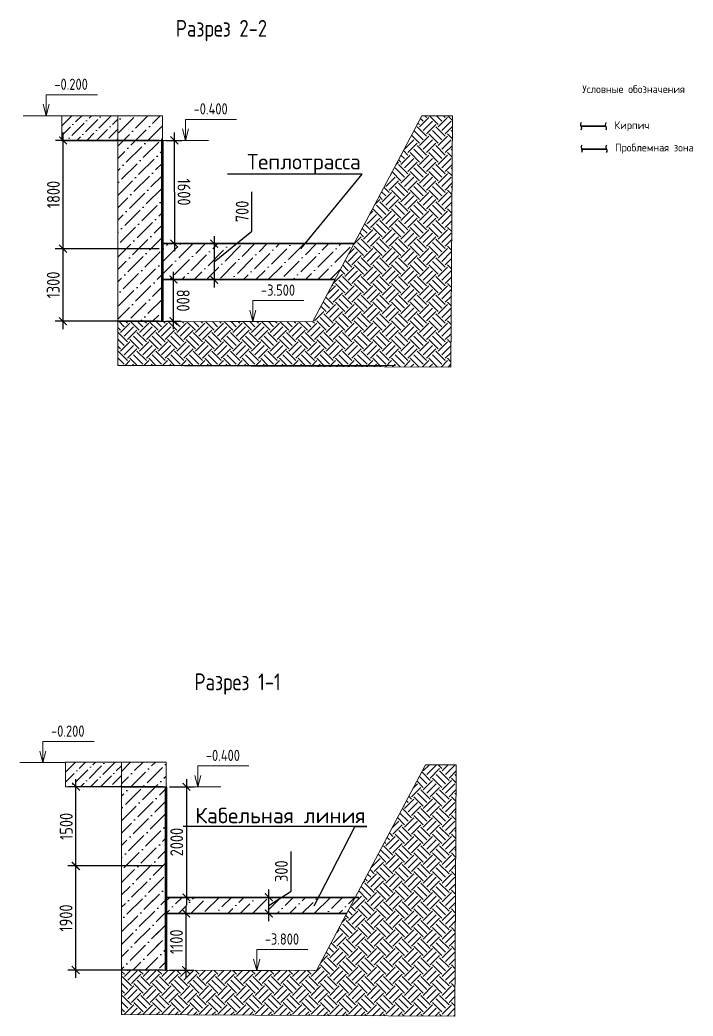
# Model space of a CAD drawing. Header units: millimetres. Extents: x 10124 to 8132345, y -95635 to 1386204.
# Drawn here: x 107405 to 120455, y -95635 to -76341 of the extents above; entities that cross this region are included whole.
import ezdxf
from ezdxf import colors
from ezdxf.entities.mleader import LeaderData, LeaderLine
from ezdxf.math import Vec2, Vec3

# ---------------------------------------------------------------- set-up
doc = ezdxf.new("R2010")
doc.units = ezdxf.units.MM
doc.layers.get('DEFPOINTS').update_dxf_attribs({"color": 1})
for name, color, linetype, lineweight in [('--дМой', 7, 'Continuous', 9), ('Raz', 7, 'Continuous', 0), ('Перегородка ГКЛ 105', 30, 'Continuous', 30), ('Перегородка ГКЛ 80', 5, 'Continuous', 30)]:
    doc.layers.add(name, color=color, linetype=linetype, lineweight=lineweight)
for name, color, linetype in [('ИД Размерная', 7, 'Continuous'), ('Потолки Армстронг', 1, 'Continuous'), ('Потолки металлические', 5, 'Continuous')]:
    doc.layers.add(name, color=color, linetype=linetype)
doc.layers.add('К3 стояки д100', color=7, linetype='Continuous', lineweight=70, true_color=0x38f708)
doc.layers.add('Потолок тип 1', color=7, linetype='Continuous', lineweight=50, true_color=0xfa1505)
doc.styles.add('GOST-2.304_Type-B', font='GOST_Common.ttf')
doc.styles.add('ГОСТ', font='isocpeur.TTF')
doc.styles.add('ГОСТ 2.304', font='CS_Gost2304.shx')
doc.dimstyles.new('СПДС$0', dxfattribs={"dimscale": 100, "dimtxt": 2.5, "dimasz": 1.5, "dimexe": 1.5, "dimexo": 0.625, "dimtad": 1, "dimdec": 0, "dimtxsty": 'ГОСТ 2.304', "dimblk": 'ARCHTICK', "dimcen": 2.5, "dimdle": 1.5, "dimclrd": 256, "dimclre": 256, "dimclrt": 256, "dimadec": 0, "dimazin": 0, "dimtfac": 1, "dimtdec": 0, "dimtmove": 1, "dimatfit": 3, "dimfxl": 1, "dimlwd": -1, "dimlwe": -1, "dimarcsym": 0})
pattern_1 = [(45, (-112839.39, 935944.55), (89.78432, 329.209174), [423.247344, -84.64947, 0, -84.64947])]
pattern_2 = [(45, (-112766.19, 923832.78), (89.78432, 329.209174), [423.247344, -84.64947, 0, -84.64947])]

# ---------------------------------------------------------------- blocks, each defined once
blk = doc.blocks.new('_ArchTick')
at = {"color": 0, "linetype": 'ByBlock', "const_width": 0.15}
blk.add_lwpolyline([(-0.5, -0.5), (0.5, 0.5)], dxfattribs=at)
blk = doc.blocks.new('*D1052')
at = {"layer": 'DEFPOINTS', "color": 0, "transparency": 16777216}
for p in [(110169, -80772), (108240, -82178), (110169, -82178)]:
    blk.add_point(p, dxfattribs=at)
at = {"layer": 'ИД Размерная', "transparency": 16777216}
for p, q in [((108240, -80622), (108240, -82328)), ((110107, -80772), (108090, -80772)), ((110107, -82178), (108090, -82178))]:
    blk.add_line(p, q, dxfattribs=at)
at = {"layer": 'ИД Размерная', "transparency": 16777216, "xscale": 150, "yscale": 150, "zscale": 150}
for p, rotation in [((108240, -80772), 90), ((108240, -82178), 270)]:
    blk.add_blockref('_ArchTick', p, dxfattribs=dict(at, rotation=rotation))
at = {"layer": 'ИД Размерная', "transparency": 16777216, "insert": (108052, -81475), "char_height": 250, "attachment_point": 5, "rotation": 90, "style": 'ГОСТ 2.304'}
blk.add_mtext('1300', dxfattribs=at)
blk = doc.blocks.new('*D1053')
at = {"layer": 'DEFPOINTS', "color": 0, "transparency": 16777216}
for p in [(108243, -78674), (110169, -78674), (110169, -80772)]:
    blk.add_point(p, dxfattribs=at)
at = {"layer": 'ИД Размерная', "transparency": 16777216}
for p, q in [((108243, -80922), (108243, -78524)), ((110107, -78674), (108093, -78674)), ((110107, -80772), (108093, -80772))]:
    blk.add_line(p, q, dxfattribs=at)
at = {"layer": 'ИД Размерная', "transparency": 16777216, "xscale": 150, "yscale": 150, "zscale": 150}
for p, rotation in [((108243, -78674), 90), ((108243, -80772), 270)]:
    blk.add_blockref('_ArchTick', p, dxfattribs=dict(at, rotation=rotation))
at = {"layer": 'ИД Размерная', "transparency": 16777216, "insert": (108055, -79723), "char_height": 250, "attachment_point": 5, "rotation": 90, "style": 'ГОСТ 2.304'}
blk.add_mtext('1800', dxfattribs=at)
blk = doc.blocks.new('*D1054')
at = {"layer": 'DEFPOINTS', "color": 0, "transparency": 16777216}
for p in [(110172, -80674), (110169, -81371), (111170, -81375)]:
    blk.add_point(p, dxfattribs=at)
at = {"layer": 'ИД Размерная', "transparency": 16777216}
for p, q in [((111900, -80435), (111903, -79668)), ((111171, -81026), (111900, -80435)), ((111173, -80527), (111170, -81525)), ((110234, -80674), (111323, -80678)), ((110231, -81371), (111320, -81375))]:
    blk.add_line(p, q, dxfattribs=at)
at = {"layer": 'ИД Размерная', "transparency": 16777216, "xscale": 150, "yscale": 150, "zscale": 150}
for p, rotation in [((111173, -80677), 89.78369940380705), ((111170, -81375), 269.7836994038071)]:
    blk.add_blockref('_ArchTick', p, dxfattribs=dict(at, rotation=rotation))
at = {"layer": 'ИД Размерная', "transparency": 16777216, "insert": (111714, -80051), "char_height": 250, "attachment_point": 5, "rotation": 89.7837, "style": 'ГОСТ 2.304'}
blk.add_mtext('700', dxfattribs=at)
blk = doc.blocks.new('_None')
blk = doc.blocks.new('*D995')
at = {"layer": 'DEFPOINTS', "color": 0, "transparency": 16777216}
for p in [(112230, -93334), (112230, -93334), (112230, -93649)]:
    blk.add_point(p, dxfattribs=at)
at = {"layer": 'ИД Размерная', "transparency": 16777216}
for p, q in [((112661, -93213), (112661, -92445)), ((112230, -93799), (112230, -93184)), ((112230, -93491), (112661, -93213)), ((112292, -93334), (112380, -93334)), ((112292, -93649), (112380, -93649))]:
    blk.add_line(p, q, dxfattribs=at)
at = {"layer": 'ИД Размерная', "transparency": 16777216, "xscale": 150, "yscale": 150, "zscale": 150}
for p, rotation in [((112230, -93334), 90), ((112230, -93649), 270)]:
    blk.add_blockref('_ArchTick', p, dxfattribs=dict(at, rotation=rotation))
at = {"layer": 'ИД Размерная', "transparency": 16777216, "insert": (112474, -92829), "char_height": 250, "attachment_point": 5, "rotation": 90, "style": 'ГОСТ 2.304'}
blk.add_mtext('300', dxfattribs=at)
blk = doc.blocks.new('*D1055')
at = {"layer": 'DEFPOINTS', "color": 0, "transparency": 16777216}
for p in [(108487, -92728), (110242, -92728), (110242, -94743)]:
    blk.add_point(p, dxfattribs=at)
at = {"layer": 'ИД Размерная', "transparency": 16777216}
for p, q in [((108487, -94893), (108487, -92578)), ((110180, -92728), (108337, -92728)), ((110180, -94743), (108337, -94743))]:
    blk.add_line(p, q, dxfattribs=at)
at = {"layer": 'ИД Размерная', "transparency": 16777216, "xscale": 150, "yscale": 150, "zscale": 150}
for p, rotation in [((108487, -92728), 90), ((108487, -94743), 270)]:
    blk.add_blockref('_ArchTick', p, dxfattribs=dict(at, rotation=rotation))
at = {"layer": 'ИД Размерная', "transparency": 16777216, "insert": (108299, -93736), "char_height": 250, "attachment_point": 5, "rotation": 90, "style": 'ГОСТ 2.304'}
blk.add_mtext('1900', dxfattribs=at)
blk = doc.blocks.new('*D1056')
at = {"layer": 'DEFPOINTS', "color": 0, "transparency": 16777216}
for p in [(108492, -91194), (110242, -91194), (110242, -92728)]:
    blk.add_point(p, dxfattribs=at)
at = {"layer": 'ИД Размерная', "transparency": 16777216}
for p, q in [((108492, -92878), (108492, -91044)), ((110180, -91194), (108342, -91194)), ((110180, -92728), (108342, -92728))]:
    blk.add_line(p, q, dxfattribs=at)
at = {"layer": 'ИД Размерная', "transparency": 16777216, "xscale": 150, "yscale": 150, "zscale": 150}
for p, rotation in [((108492, -91194), 90), ((108492, -92728), 270)]:
    blk.add_blockref('_ArchTick', p, dxfattribs=dict(at, rotation=rotation))
at = {"layer": 'ИД Размерная', "transparency": 16777216, "insert": (108304, -91961), "char_height": 250, "attachment_point": 5, "rotation": 90, "style": 'ГОСТ 2.304'}
blk.add_mtext('1500', dxfattribs=at)
blk = doc.blocks.new('*D1057')
at = {"layer": 'DEFPOINTS', "color": 0, "transparency": 16777216}
for p in [(110242, -91194), (110242, -93336), (110633, -93336)]:
    blk.add_point(p, dxfattribs=at)
at = {"layer": 'ИД Размерная', "transparency": 16777216}
for p, q in [((110633, -91044), (110633, -93486)), ((110305, -91194), (110783, -91194)), ((110305, -93336), (110783, -93336))]:
    blk.add_line(p, q, dxfattribs=at)
at = {"layer": 'ИД Размерная', "transparency": 16777216, "xscale": 150, "yscale": 150, "zscale": 150}
for p, rotation in [((110633, -91194), 90), ((110633, -93336), 270)]:
    blk.add_blockref('_ArchTick', p, dxfattribs=dict(at, rotation=rotation))
at = {"layer": 'ИД Размерная', "transparency": 16777216, "insert": (110445, -92265), "char_height": 250, "attachment_point": 5, "rotation": 90, "style": 'ГОСТ 2.304'}
blk.add_mtext('2000', dxfattribs=at)
blk = doc.blocks.new('*D1058')
at = {"layer": 'DEFPOINTS', "color": 0, "transparency": 16777216}
for p in [(110242, -93649), (110628, -93649), (110242, -94743)]:
    blk.add_point(p, dxfattribs=at)
at = {"layer": 'ИД Размерная', "transparency": 16777216}
for p, q in [((110628, -94893), (110628, -93499)), ((110305, -93649), (110778, -93649)), ((110305, -94743), (110778, -94743))]:
    blk.add_line(p, q, dxfattribs=at)
at = {"layer": 'ИД Размерная', "transparency": 16777216, "xscale": 150, "yscale": 150, "zscale": 150}
for p, rotation in [((110628, -93649), 90), ((110628, -94743), 270)]:
    blk.add_blockref('_ArchTick', p, dxfattribs=dict(at, rotation=rotation))
at = {"layer": 'ИД Размерная', "transparency": 16777216, "insert": (110440, -94196), "char_height": 250, "attachment_point": 5, "rotation": 90, "style": 'ГОСТ 2.304'}
blk.add_mtext('1100', dxfattribs=at)
blk = doc.blocks.new('*D1059')
at = {"layer": 'DEFPOINTS', "color": 0, "transparency": 16777216}
for p in [(110169, -78674), (110172, -80674), (110399, -80673)]:
    blk.add_point(p, dxfattribs=at)
at = {"layer": 'ИД Размерная', "transparency": 16777216}
for p, q in [((110396, -78524), (110399, -80823)), ((110232, -78674), (110547, -78674)), ((110234, -80674), (110549, -80673))]:
    blk.add_line(p, q, dxfattribs=at)
at = {"layer": 'ИД Размерная', "transparency": 16777216, "xscale": 150, "yscale": 150, "zscale": 150}
for p, rotation in [((110397, -78674), 90.07042893259334), ((110399, -80673), 270.0704289325933)]:
    blk.add_blockref('_ArchTick', p, dxfattribs=dict(at, rotation=rotation))
at = {"layer": 'ИД Размерная', "transparency": 16777216, "insert": (110585, -79674), "char_height": 250, "attachment_point": 5, "rotation": 270.0704, "style": 'ГОСТ 2.304'}
blk.add_mtext('1600', dxfattribs=at)
blk = doc.blocks.new('*D1060')
at = {"layer": 'DEFPOINTS', "color": 0, "transparency": 16777216}
for p in [(110169, -81371), (110382, -81371), (110169, -82178)]:
    blk.add_point(p, dxfattribs=at)
at = {"layer": 'ИД Размерная', "transparency": 16777216}
for p, q in [((110382, -82328), (110382, -81221)), ((110231, -81371), (110532, -81371)), ((110232, -82178), (110532, -82178))]:
    blk.add_line(p, q, dxfattribs=at)
at = {"layer": 'ИД Размерная', "transparency": 16777216, "xscale": 150, "yscale": 150, "zscale": 150}
for p, rotation in [((110382, -81371), 90.00274400941446), ((110382, -82178), 270.0027440094144)]:
    blk.add_blockref('_ArchTick', p, dxfattribs=dict(at, rotation=rotation))
at = {"layer": 'ИД Размерная', "transparency": 16777216, "insert": (110569, -81775), "char_height": 250, "attachment_point": 5, "rotation": 270.0027, "style": 'ГОСТ 2.304'}
blk.add_mtext('800', dxfattribs=at)

msp = doc.modelspace()

# ---------------------------------------------------------------- hatches: boundary and pattern name
at = {"layer": '--дМой'}
h = msp.add_hatch(dxfattribs=at)
h.set_pattern_fill('ANSI36', color=256, scale=1084.322506)
h.set_pattern_definition([(45, (-27713986.7, 5773498.66), (71.88110595, 263.56405516), [338.850783, -67.7701566, 0, -67.7701566])])
h.paths.add_polyline_path([(109301.549, -78197.29), (108217.226, -78197.29), (108217.226, -78674.392), (109301.549, -78674.392)])
h = msp.add_hatch(dxfattribs=at)
h.set_pattern_fill('EARTH', color=256, scale=40.3225, angle=45)
h.set_pattern_definition([(45, (-112839.4, 939330.55), (0, 362.10638), [256.04787, -256.04787]), (45, (-112907.29, 939398.44), (0, 362.10638), [256.04787, -256.04787]), (45, (-112975.18, 939466.34), (0, 362.10638), [256.04787, -256.04787]), (135, (-112975.18, 939511.6), (-362.10638, 0), [256.04787, -256.04787]), (135, (-112907.29, 939579.5), (-362.10638, 0), [256.04787, -256.04787]), (135, (-112839.4, 939647.4), (-362.10638, 0), [256.04787, -256.04787])])
h.paths.add_polyline_path([(115788.085, -78195.859), (115194.864, -78198.721), (113083.272, -82180.324), (110475.699, -82186.625), (109301.549, -82178.444), (109301.549, -82491.373), (109301.549, -83033.534), (115760.905, -83064.943)])
h = msp.add_hatch(dxfattribs=at)
h.set_pattern_fill('ANSI36', color=256, scale=53.3225)
h.set_pattern_definition(pattern_1)
h.paths.add_polyline_path([(110169.007, -78197.29), (109301.549, -78197.29), (109301.549, -78674.392), (109301.549, -82178.444), (110169.007, -82178.444), (110169.007, -80772.135)])
h.paths.add_polyline_path([(109972.513, -82157.254), (109972.513, -81389.397), (109597.513, -81389.397), (109597.513, -82157.254)], flags=24)
h.paths.add_polyline_path([(109722.298, -80585.064), (109722.298, -79817.207), (109347.298, -79817.207), (109347.298, -80585.064)], flags=24)
h = msp.add_hatch(dxfattribs=at)
h.set_pattern_fill('ANSI36', color=3, scale=53.3225)
h.set_pattern_definition(pattern_1)
h.paths.add_polyline_path([(113881.871, -80674.491), (110169.013, -80673.663), (110169.007, -80772.135), (110169.007, -81370.786), (113512.6, -81370.786)])
h = msp.add_hatch(dxfattribs=at)
h.set_pattern_fill('ANSI36', color=256, scale=1084.322506)
h.set_pattern_definition([(45, (-27713913.49, 5760977.68), (71.88110595, 263.56405516), [338.850783, -67.7701566, 0, -67.7701566])])
h.paths.add_polyline_path([(109374.752, -90718.268), (108290.429, -90718.268), (108290.429, -91195.37), (109374.752, -91195.37)])
h = msp.add_hatch(dxfattribs=at)
h.set_pattern_fill('ANSI36', color=256, scale=53.3225)
h.set_pattern_definition(pattern_2)
h.paths.add_polyline_path([(110242.21, -90717.417), (109374.752, -90717.417), (109374.752, -90786.16), (109374.752, -94290.212), (110242.21, -94290.212), (110242.21, -92883.903)])
h.paths.add_polyline_path([(110045.716, -94269.023), (110045.716, -93501.165), (109670.716, -93501.165), (109670.716, -94269.023)], flags=16)
h.paths.add_polyline_path([(109795.501, -92696.832), (109795.501, -91928.975), (109420.501, -91928.975), (109420.501, -92696.832)], flags=16)
h = msp.add_hatch(dxfattribs=at)
h.set_pattern_fill('EARTH', color=256, scale=40.3225, angle=45)
h.set_pattern_definition([(45, (-112766.2, 927218.78), (0, 362.10638), [256.04787, -256.04787]), (45, (-112834.08, 927286.68), (0, 362.10638), [256.04787, -256.04787]), (45, (-112901.98, 927354.57), (0, 362.10638), [256.04787, -256.04787]), (135, (-112901.98, 927399.83), (-362.10638, 0), [256.04787, -256.04787]), (135, (-112834.08, 927467.73), (-362.10638, 0), [256.04787, -256.04787]), (135, (-112766.2, 927535.62), (-362.10638, 0), [256.04787, -256.04787])])
h.paths.add_polyline_path([(115861.289, -90766.07), (115268.067, -90768.932), (113156.475, -94750.535), (110548.902, -94755.757), (109374.752, -94747.576), (109374.752, -94603.141), (109374.752, -95603.745), (115834.108, -95635.154)])
h = msp.add_hatch(dxfattribs=at)
h.set_pattern_fill('ANSI36', color=3, scale=53.3225)
h.set_pattern_definition(pattern_1)
h.paths.add_polyline_path([(113979.444, -93338.419), (110242.21, -93338.419), (110242.21, -93649.057), (113740.629, -93649.057)])
at = {"layer": 'ИД Размерная'}
h = msp.add_hatch(dxfattribs=at)
h.set_pattern_fill('ANSI36', color=256, scale=53.3225)
h.set_pattern_definition(pattern_1)
h.paths.add_polyline_path([(110169.007, -80772.135), (110169.007, -78197.29), (109301.549, -78197.29), (109301.549, -82178.444), (110169.007, -82178.444)])
h = msp.add_hatch(dxfattribs=at)
h.set_pattern_fill('ANSI36', color=256, scale=53.3225)
h.set_pattern_definition(pattern_2)
h.paths.add_polyline_path([(110242.21, -92883.903), (110242.21, -90717.417), (109374.752, -90717.417), (109374.752, -94744.518), (110242.21, -94744.518)])

# ---------------------------------------------------------------- linework, layer by layer
at = {"layer": '--дМой'}
for p, q in [((110169.007, -78197.29), (110169.007, -82177.682)), ((110169.142, -78197.29), (110169.142, -80279.189)), ((110475.699, -82186.625), (113083.272, -82180.324)), ((109301.549, -82491.373), (109301.549, -83033.534)), ((109301.549, -83033.534), (114684.906, -83033.534)), ((110242.345, -90717.417), (110242.345, -92390.958)), ((110242.21, -91193.77), (110242.21, -94289.451)), ((109374.752, -94603.141), (109374.752, -95145.302))]:
    msp.add_line(p, q, dxfattribs=at)
for points in [[(108906.742, -77790.167), (107916.542, -77790.167), (107916.542, -78197.29), (107975.827, -77976.037), (107916.542, -78197.29), (107857.258, -77976.037), (107916.542, -78197.29), (107470.476, -78197.29), (108362.608, -78197.29)], [(109301.549, -78197.29), (108217.226, -78197.29), (108217.226, -78674.392), (109301.549, -78674.392), (109301.549, -78197.29)], [(109301.549, -82491.373), (109301.549, -83033.534), (115760.905, -83064.943), (115788.085, -78195.859), (115194.864, -78198.721), (113083.272, -82180.324), (110475.699, -82186.625), (109301.549, -82178.444), (109301.549, -82491.373)], [(109301.549, -82178.444), (110169.007, -82178.444), (110169.007, -78197.29), (109301.549, -78197.29), (109301.549, -82178.444)], [(111605.272, -78267.269), (110615.072, -78267.269), (110615.072, -78674.392), (110674.357, -78453.139), (110615.072, -78674.392), (110555.788, -78453.139), (110615.072, -78674.392), (110169.007, -78674.392), (111061.138, -78674.392)], [(112912.185, -81776.983), (111921.985, -81776.983), (111921.985, -82184.105), (111981.27, -81962.852), (111921.985, -82184.105), (111862.7, -81962.852), (111921.985, -82184.105), (111475.919, -82184.105), (112368.051, -82184.105)], [(108841.756, -90318.659), (107851.557, -90318.659), (107851.557, -90725.782), (107910.841, -90504.529), (107851.557, -90725.782), (107792.272, -90504.529), (107851.557, -90725.782), (107405.491, -90725.782), (108297.622, -90725.782)], [(109374.752, -90718.268), (108290.429, -90718.268), (108290.429, -91195.37), (109374.752, -91195.37), (109374.752, -90718.268)], [(109374.752, -94743.259), (110242.21, -94743.259), (110242.21, -90717.417), (109374.752, -90717.417), (109374.752, -94743.259)], [(109374.752, -95061.584), (109374.752, -95603.745), (115834.108, -95635.154), (115861.289, -90766.07), (115268.067, -90768.932), (113156.475, -94750.535), (110242.21, -94743.259), (109374.752, -94743.259), (109374.752, -95061.584)], [(111843.046, -90788.622), (110852.846, -90788.622), (110852.846, -91195.744), (110912.131, -90974.491), (110852.846, -91195.744), (110793.562, -90974.491), (110852.846, -91195.744), (110406.78, -91195.744), (111298.912, -91195.744)], [(112985.388, -94345.893), (111995.188, -94345.893), (111995.188, -94753.016), (112054.473, -94531.763), (111995.188, -94753.016), (111935.904, -94531.763), (111995.188, -94753.016), (111549.123, -94753.016), (112441.254, -94753.016)]]:
    msp.add_lwpolyline(points, dxfattribs=at)
msp.add_lwpolyline([(110385.871, -82184.68), (110475.699, -82186.625), (109301.549, -82184.68), (109301.549, -82491.373), (109301.549, -82184.68)], close=True, dxfattribs=at)
at = {"layer": 'ИД Размерная'}
for p, q in [((108217.226, -78674.392), (110169.142, -78674.392)), ((109374.752, -91195.37), (110242.21, -91193.77))]:
    msp.add_line(p, q, dxfattribs=at)
for points in [[(118285.116, -78331.176), (118259.781, -78368.088), (118293.011, -78410.066), (118293.011, -78452.667), (118279.589, -78476.334)], [(118766.168, -78331.176), (118740.834, -78368.088), (118774.063, -78410.066), (118774.063, -78452.667), (118760.641, -78476.334)], [(118296.356, -78765.038), (118271.021, -78801.95), (118304.251, -78843.928), (118304.251, -78886.529), (118290.829, -78910.196)], [(118777.408, -78765.038), (118752.074, -78801.95), (118785.303, -78843.928), (118785.303, -78886.529), (118771.881, -78910.196)]]:
    msp.add_open_spline(points, degree=3, dxfattribs=at)
at = {"layer": 'К3 стояки д100', "lineweight": 35}
for p, q in [((110171.6, -80673.664), (113881.871, -80674.491)), ((110168.968, -81370.786), (113512.6, -81370.786)), ((110233.802, -93336.071), (113978.444, -93336.071)), ((110234.006, -93649.057), (113739.28, -93649.057))]:
    msp.add_line(p, q, dxfattribs=at)
at = {"layer": 'Перегородка ГКЛ 105', "color": 1, "lineweight": 30}
msp.add_line((118287.113, -78846.255), (118768.166, -78846.255), dxfattribs=at)
at = {"layer": 'Перегородка ГКЛ 80', "lineweight": 30}
msp.add_line((118272.916, -78400.559), (118753.968, -78400.559), dxfattribs=at)
at = {"layer": 'Потолки Армстронг', "color": 1, "lineweight": 53}
msp.add_line((110169.007, -82178.444), (110169.007, -80772.135), dxfattribs=at)
at = {"layer": 'Потолки металлические', "color": 5, "lineweight": 53}
for p, q in [((110169.007, -80772.135), (110169.142, -78674.392)), ((110242.21, -92728.256), (110242.345, -91193.971))]:
    msp.add_line(p, q, dxfattribs=at)
at = {"layer": 'Потолок тип 1', "lineweight": 53}
msp.add_line((110242.21, -94743.259), (110242.21, -92728.256), dxfattribs=at)

# ---------------------------------------------------------------- texts
at = {"layer": 'Raz', "attachment_point": 1, "style": 'ГОСТ 2.304'}
for s, insert, char_height, width in [('Разрез 2-2', (110426.667, -76341.559), 325.2968, 6241.19747), ('-0.200', (108073.696, -77478.888), 216.8645, 816.56777), ('-0.400', (110772.226, -77955.99), 216.8645, 816.56777), ('-3.500', (112079.139, -81465.704), 216.8645, 816.56777), ('Разрез 1-1', (110787.526, -88999.306), 325.2968, 6241.19747), ('-0.200', (108008.71, -90007.38), 216.8645, 816.56777), ('-0.400', (111010, -90477.343), 216.8645, 816.56777), ('-3.800', (112152.342, -94034.614), 216.8645, 816.56777)]:
    msp.add_mtext(s, dxfattribs=dict(at, insert=insert, char_height=char_height, width=width))
at = {"layer": 'ИД Размерная', "lineweight": 0, "char_height": 150, "attachment_point": 1, "style": 'GOST-2.304_Type-B'}
for s, width, heights, insert in [('Условные обозначения ', 2921.33267, [0], (118306.812, -77606.899)), ('Кирпич', 6591.98958, [306.079], (118931.263, -78305.877)), ('Проблемная зона', 6591.98958, [306.079], (118942.503, -78739.739))]:
    msp.add_mtext_dynamic_manual_height_columns(s, width=width, gutter_width=12.5, heights=heights, dxfattribs=dict(at, insert=insert))

# ---------------------------------------------------------------- dimensions: what is measured, and where the dimension line sits
at = {"layer": 'ИД Размерная'}
for base, p1, p2, text, picture, middle in [((108242.974, -78674.392), (110169.007, -80772.135), (110169.007, -78674.392), '1800', '*D1053', (108055.474, -79723.264)), ((108239.901, -82178.444), (110169.007, -80772.135), (110169.007, -82178.444), '1300', '*D1052', (108052.401, -81475.289)), ((108491.529, -91193.971), (110242.21, -92728.256), (110242.345, -91193.971), '1500', '*D1056', (108304.029, -91961.113)), ((110632.521, -93336.071), (110242.345, -91193.971), (110242.21, -93336.071), '2000', '*D1057', (110445.021, -92265.021)), ((108486.536, -92728.256), (110242.21, -94743.259), (110242.21, -92728.256), '1900', '*D1055', (108299.036, -93735.757)), ((110627.958, -93649.057), (110242.21, -94743.259), (110242.21, -93649.057), '1100', '*D1058', (110440.458, -94196.158))]:
    dim = msp.add_linear_dim(base=base, p1=p1, p2=p2, angle=90, text=text, dimstyle='СПДС$0', dxfattribs=at)
    dim.commit()
    dim.dimension.update_dxf_attribs({"geometry": picture, "text_midpoint": middle})
for p1, p2, distance, text, picture, middle in [((110169.142, -78674.392), (110171.6, -80673.664), 227.469, '1600', '*D1059', (110585.339, -79673.518)), ((110169.007, -82178.444), (110168.968, -81370.786), -212.935, '800', '*D1060', (110569.423, -81774.596))]:
    dim = msp.add_aligned_dim(p1=p1, p2=p2, distance=distance, text=text, dimstyle='СПДС$0', dxfattribs=at)
    dim.commit()
    dim.dimension.update_dxf_attribs({"geometry": picture, "text_midpoint": middle})
for base, p1, p2, angle, text, picture, middle, dimtype in [((111170.179, -81374.566), (110171.6, -80673.664), (110168.968, -81370.786), 269.7836994, '700', '*D1054', (111900.658, -80372.902), 161), ((112229.849, -93333.725), (112229.633, -93649.057), (112229.633, -93333.725), 90, '300', '*D995', (112661.099, -93150.656), 160)]:
    dim = msp.add_linear_dim(base=base, p1=p1, p2=p2, angle=angle, text=text, dimstyle='СПДС$0', dxfattribs=at)
    dim.commit()
    dim.dimension.update_dxf_attribs({"geometry": picture, "text_midpoint": middle, "dimtype": dimtype})

# ---------------------------------------------------------------- leaders
ml = msp.add_multileader_mtext('Standard', dxfattribs=at)
ml.set_content('Теплотрасса', color=256, style='ГОСТ')
ml.set_leader_properties(color=256, lineweight=-1)
ml.set_arrow_properties(name='NONE')
ml.build(insert=Vec2(0, 0))
ml.multileader.update_dxf_attribs({"text_left_attachment_type": 6, "text_right_attachment_type": 6, "dogleg_length": 3, "arrow_head_size": 5, "scale": 5})
ctx = ml.context
ctx.base_point, ctx.scale, ctx.char_height, ctx.arrow_head_size, ctx.landing_gap_size, ctx.plane_origin = Vec3(111663.721, -79326.644), 5, 300, 5, 10, Vec3(112995.155, -80663.25)
ctx.left_attachment, ctx.right_attachment, ctx.text_align_type = 6, 6, 2
notes = []
notes.append((ctx, [(0, (1, 1, 0), (114038.721, -79326.644), (-1, 0), 15, [(0, [(112851.798, -80776.672)], 0, [])])]))
ctx.mtext.insert, ctx.mtext.alignment, ctx.mtext.flow_direction = Vec3(114013.721, -78936.644), 3, 5
ml = msp.add_multileader_mtext('Standard', dxfattribs=at)
ml.set_content('Кабельная линия', color=256, style='ГОСТ')
ml.set_leader_properties(color=256, lineweight=-1)
ml.set_arrow_properties(name='NONE')
ml.build(insert=Vec2(0, 0))
ml.multileader.update_dxf_attribs({"text_left_attachment_type": 6, "text_right_attachment_type": 6, "dogleg_length": 3, "arrow_head_size": 5, "scale": 5})
ctx = ml.context
ctx.base_point, ctx.scale, ctx.char_height, ctx.arrow_head_size, ctx.landing_gap_size, ctx.plane_origin = Vec3(110946.627, -91960.39), 5, 300, 5, 10, Vec3(113179.874, -93321.705)
ctx.left_attachment, ctx.right_attachment, ctx.text_align_type = 6, 6, 2
notes.append((ctx, [(0, (1, 1, 0), (114131.627, -91960.39), (-1, 0), 15, [(0, [(113112.53, -93498.696), (113900.38, -91969.172)], 0, [])])]))
ctx.mtext.insert, ctx.mtext.alignment, ctx.mtext.flow_direction = Vec3(114106.627, -91600.39), 3, 5
for ctx, leaders in notes:
    for number, flags, end, landing, length, lines in leaders:
        leader = LeaderData()
        leader.index, (leader.has_last_leader_line, leader.has_dogleg_vector, leader.attachment_direction) = number, flags
        leader.last_leader_point, leader.dogleg_vector, leader.dogleg_length = Vec3(end), Vec3(landing), length
        for number, points, colour, breaks in lines:
            line = LeaderLine()
            line.index, line.vertices, line.color, line.breaks = number, Vec3.list(points), colors.encode_raw_color(colour), breaks
            leader.lines.append(line)
        ctx.leaders.append(leader)

doc.saveas('drawing.dxf')
